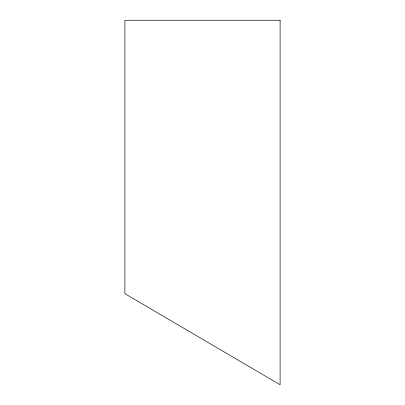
<?xml version="1.0" encoding="UTF-8"?>
<svg xmlns="http://www.w3.org/2000/svg" width="405" height="405" viewBox="0 0 405 405"><rect width="100%" height="100%" fill="white"/><g stroke="black" fill="none" stroke-linecap="round" stroke-linejoin="round"><path stroke-width="0.61" d="M280.098 20.25L124.902 20.25L124.902 293.681L280.098 384.75L280.098 20.25"/></g></svg>
